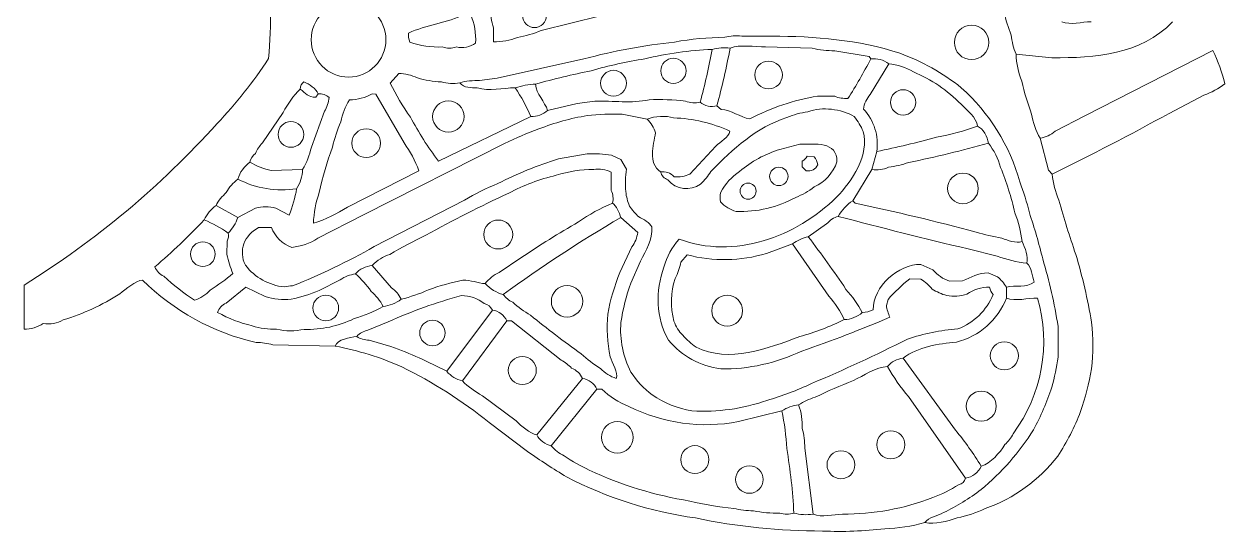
# Model space of a CAD drawing. Header units: inches. Extents: x 36.3 to 71.4, y 17.4 to 61.7.
# Drawn here: x 36.34 to 71.45, y 17.36 to 32.21 of the extents above; entities that cross this region are included whole.
import ezdxf

# ---------------------------------------------------------------- set-up
doc = ezdxf.new("R2010")
doc.units = ezdxf.units.IN
doc.header["$MEASUREMENT"] = 0
doc.layers.add('20_EXACT_CIRCLES', color=7, linetype='CONTINUOUS', lineweight=18)
doc.layers.add('30_SHARED_EDGES', color=7, linetype='CONTINUOUS', lineweight=18)

msp = doc.modelspace()

# ---------------------------------------------------------------- linework, layer by layer
at = {"layer": '20_EXACT_CIRCLES'}
for centre, radius in [((45.824, 31.753), 1.092), ((51.261, 32.458), 0.35), ((64.04, 31.675), 0.504), ((55.322, 30.845), 0.369), ((58.105, 30.724), 0.404), ((53.571, 30.481), 0.378), ((62.038, 29.923), 0.37), ((48.742, 29.509), 0.459), ((44.141, 28.985), 0.376), ((46.341, 28.73), 0.42), ((58.405, 27.757), 0.269), ((63.787, 27.407), 0.447), ((57.506, 27.328), 0.235), ((50.202, 26.06), 0.423), ((41.564, 25.486), 0.36), ((45.158, 23.912), 0.375), ((52.213, 24.108), 0.46), ((56.894, 23.833), 0.45), ((48.277, 23.181), 0.372), ((64.998, 22.515), 0.411), ((50.903, 22.086), 0.41), ((64.322, 21.042), 0.44), ((53.681, 20.13), 0.462), ((61.679, 19.913), 0.411), ((55.95, 19.48), 0.409), ((60.221, 19.328), 0.408), ((57.543, 18.898), 0.403)]:
    msp.add_circle(centre, radius, dxfattribs=at)
at = {"layer": '30_SHARED_EDGES'}
for p, q in [((51.457, 32.026), (53.195, 32.452)), ((50.061, 32.106), (50.065, 31.689)), ((58.192, 31.858), (57.321, 31.858)), ((58.014, 31.542), (59.383, 31.506)), ((60.04, 31.433), (61.048, 31.261)), ((61.048, 31.261), (61.09, 31.191)), ((66.387, 31.227), (65.339, 31.331)), ((67.352, 29.531), (71.097, 31.437)), ((52.702, 31.195), (50.173, 30.633)), ((61.617, 31.051), (61.079, 30.148)), ((47.294, 30.77), (47.045, 30.483)), ((50.173, 30.633), (49.657, 30.56)), ((44.868, 30.073), (44.938, 30.173)), ((46.624, 30.166), (46.518, 30.173)), ((47.446, 28.741), (46.624, 30.166)), ((51.645, 29.681), (52.512, 29.885)), ((52.512, 29.885), (53.028, 29.96)), ((59.536, 30.102), (60.038, 30.099)), ((70.831, 30.129), (69.813, 29.601)), ((43.911, 29.627), (43.305, 28.736)), ((44.736, 28.609), (45.122, 29.662)), ((48.456, 28.206), (51.153, 29.506)), ((54.559, 29.435), (53.828, 29.575)), ((56.596, 29.822), (56.715, 29.716)), ((66.484, 29.077), (67.352, 29.531)), ((66.041, 28.874), (66.287, 27.94)), ((50.388, 28.718), (46.261, 26.637)), ((56.56, 28.644), (55.8, 27.826)), ((59.019, 28.698), (58.438, 28.548)), ((61.125, 27.961), (61.266, 28.487)), ((51.96, 28.273), (52.8, 28.416)), ((53.516, 28.375), (53.789, 28.255)), ((53.789, 28.255), (53.954, 27.973)), ((59.089, 28.204), (59.089, 28.034)), ((59.44, 28.331), (59.229, 28.347)), ((43.566, 27.93), (44.482, 27.961)), ((45.797, 26.863), (47.881, 27.925)), ((53.507, 27.351), (53.506, 27.885)), ((59.089, 28.034), (59.207, 27.925)), ((61.125, 27.961), (60.564, 27.048)), ((66.287, 27.94), (66.392, 27.82)), ((46.576, 25.707), (49.212, 27.06)), ((60.564, 27.048), (60.634, 26.977)), ((41.954, 26.907), (42.586, 26.556)), ((42.586, 26.556), (43.104, 26.83)), ((43.695, 26.827), (44.089, 26.626)), ((46.261, 26.637), (44.923, 25.952)), ((53.787, 26.556), (54.278, 26.12)), ((59.264, 25.994), (59.797, 26.37)), ((43.569, 26.269), (43.193, 26.263)), ((42.27, 25.474), (42.271, 25.867)), ((54.111, 25.696), (53.759, 24.952)), ((58.808, 25.784), (58.042, 25.509)), ((58.808, 25.784), (59.871, 24.253)), ((64.79, 25.425), (63.937, 25.639)), ((50.225, 24.95), (50.866, 25.378)), ((55.721, 25.468), (55.542, 25.253)), ((47.079, 24.504), (46.518, 25.152)), ((54.358, 25.279), (54.075, 24.636)), ((62.558, 25.184), (62.911, 25.03)), ((64.521, 24.938), (64.801, 24.825)), ((36.337, 23.291), (36.336, 24.582)), ((44.962, 24.425), (45.58, 24.735)), ((62.555, 24.753), (62.23, 24.765)), ((63.393, 24.696), (63.776, 24.704)), ((42.242, 24.055), (42.817, 24.52)), ((42.817, 24.52), (43.386, 24.245)), ((65.058, 24.203), (65.058, 24.52)), ((61.598, 24.162), (61.55, 23.986)), ((48.695, 22.062), (50.03, 23.852)), ((50.451, 23.536), (49.152, 21.781)), ((50.451, 23.536), (50.591, 23.536)), ((50.591, 23.536), (52.043, 22.388)), ((46.387, 23.262), (46.987, 23.509)), ((66.567, 22.478), (66.567, 23.375)), ((45.43, 22.799), (43.611, 22.834)), ((46.426, 22.967), (47.064, 22.79)), ((62.038, 22.448), (63.569, 20.34)), ((51.329, 20.201), (52.663, 21.851)), ((51.75, 19.885), (53.085, 21.535)), ((53.085, 21.535), (53.225, 21.535)), ((50.721, 20.61), (49.737, 21.349)), ((63.864, 18.937), (62.195, 21.323)), ((57.228, 20.591), (58.492, 20.903)), ((51.059, 19.72), (49.935, 20.563)), ((59.405, 17.883), (59.163, 19.817))]:
    msp.add_line(p, q, dxfattribs=at)
for points in [[(43.487, 31.201), (43.534, 31.699), (43.55, 32.199), (43.534, 32.699)], [(49.973, 32.666), (49.97, 32.476), (50, 32.286), (50.061, 32.106)], [(49.222, 32.49), (48.71, 32.253), (48.095, 32.185), (47.572, 31.949)], [(49.538, 31.654), (49.557, 31.941), (49.506, 32.228), (49.391, 32.49)], [(64.992, 32.56), (65.042, 32.332), (65.11, 32.108), (65.195, 31.891)], [(50.765, 31.819), (51.003, 31.861), (51.235, 31.93), (51.457, 32.026)], [(69.917, 32.277), (68.975, 31.309), (67.667, 31.218), (66.387, 31.227)], [(66.677, 32.28), (66.937, 32.172), (67.264, 32.28), (67.536, 32.28)], [(47.572, 31.949), (47.568, 31.859), (47.582, 31.768), (47.614, 31.683)], [(47.614, 31.683), (47.92, 31.575), (48.244, 31.527), (48.569, 31.542)], [(48.977, 31.542), (49.172, 31.5), (49.375, 31.54), (49.538, 31.654)], [(50.065, 31.689), (50.304, 31.689), (50.542, 31.733), (50.765, 31.819)], [(55.358, 31.685), (54.462, 31.588), (53.574, 31.424), (52.702, 31.195)], [(56.821, 31.824), (56.33, 31.821), (55.841, 31.774), (55.358, 31.685)], [(57.321, 31.858), (57.154, 31.877), (56.984, 31.866), (56.821, 31.824)], [(56.982, 31.507), (57.265, 31.622), (57.708, 31.542), (58.014, 31.542)], [(61.938, 31.362), (60.737, 31.749), (59.458, 31.858), (58.192, 31.858)], [(65.195, 31.891), (65.218, 31.699), (65.267, 31.511), (65.339, 31.331)], [(48.569, 31.542), (48.701, 31.496), (48.845, 31.496), (48.977, 31.542)], [(56.455, 31.472), (55.791, 31.445), (55.131, 31.352), (54.486, 31.194)], [(56.455, 31.472), (56.358, 30.953), (56.241, 30.437), (56.104, 29.927)], [(56.455, 31.472), (56.627, 31.519), (56.806, 31.531), (56.982, 31.507)], [(56.596, 29.822), (56.743, 30.379), (56.872, 30.941), (56.982, 31.507)], [(59.383, 31.506), (59.598, 31.455), (59.819, 31.43), (60.04, 31.433)], [(63.738, 30.352), (63.195, 30.782), (62.588, 31.123), (61.938, 31.362)], [(65.506, 30.539), (65.409, 30.793), (65.353, 31.06), (65.339, 31.331)], [(71.097, 31.437), (71.246, 31.126), (71.363, 30.801), (71.449, 30.467)], [(41.982, 29.305), (42.539, 29.891), (43.042, 30.526), (43.487, 31.201)], [(54.486, 31.194), (53.958, 31.111), (53.436, 30.995), (52.922, 30.848)], [(60.421, 30.032), (60.662, 30.408), (60.886, 30.794), (61.09, 31.191)], [(61.617, 31.051), (61.469, 31.168), (61.278, 31.219), (61.09, 31.191)], [(61.617, 31.051), (61.872, 31.025), (62.117, 30.944), (62.337, 30.813)], [(47.837, 30.638), (47.667, 30.719), (47.482, 30.764), (47.294, 30.77)], [(48.538, 30.522), (48.3, 30.531), (48.065, 30.57), (47.837, 30.638)], [(49.657, 30.56), (49.48, 30.558), (49.232, 30.556), (49.082, 30.489)], [(52.922, 30.848), (52.374, 30.738), (51.831, 30.606), (51.294, 30.454)], [(62.337, 30.813), (62.861, 30.596), (63.336, 30.274), (63.731, 29.867)], [(44.412, 30.313), (44.211, 30.111), (44.042, 29.88), (43.911, 29.627)], [(44.412, 30.313), (44.413, 30.396), (44.451, 30.473), (44.517, 30.523)], [(44.412, 30.313), (44.576, 30.192), (44.643, 30.063), (44.868, 30.073)], [(44.517, 30.523), (44.669, 30.45), (44.88, 30.329), (44.938, 30.173)], [(47.045, 30.483), (47.209, 30.136), (47.406, 29.804), (47.631, 29.493)], [(49.082, 30.489), (48.9, 30.462), (48.715, 30.474), (48.538, 30.522)], [(49.586, 30.347), (49.413, 30.349), (49.189, 30.344), (49.082, 30.489)], [(50.697, 30.348), (50.342, 30.348), (49.932, 30.234), (49.586, 30.347)], [(50.697, 30.348), (50.89, 30.412), (51.091, 30.447), (51.294, 30.454)], [(50.697, 30.348), (50.874, 30.082), (51.027, 29.8), (51.153, 29.506)], [(51.645, 29.681), (51.564, 29.945), (51.304, 30.177), (51.294, 30.454)], [(65.451, 27.598), (65.154, 28.661), (64.559, 29.616), (63.738, 30.352)], [(65.79, 29.582), (65.679, 29.896), (65.585, 30.215), (65.506, 30.539)], [(71.449, 30.467), (71.26, 30.325), (71.053, 30.211), (70.831, 30.129)], [(45.254, 30.066), (45.168, 30.144), (45.054, 30.182), (44.938, 30.173)], [(45.122, 29.662), (45.197, 29.784), (45.242, 29.922), (45.254, 30.066)], [(45.851, 29.997), (45.73, 29.798), (45.644, 29.58), (45.598, 29.352)], [(46.518, 30.173), (46.315, 30.057), (46.085, 29.996), (45.851, 29.997)], [(53.028, 29.96), (53.557, 29.97), (54.104, 29.889), (54.611, 29.997)], [(54.611, 29.997), (54.966, 30.013), (55.321, 30.001), (55.674, 29.962)], [(55.674, 29.962), (55.81, 29.903), (55.961, 29.891), (56.104, 29.927)], [(56.596, 29.822), (56.425, 29.774), (56.241, 29.814), (56.104, 29.927)], [(57.558, 29.437), (58.177, 29.765), (58.845, 29.99), (59.536, 30.102)], [(60.038, 30.099), (60.161, 30.054), (60.29, 30.031), (60.421, 30.032)], [(61.079, 30.148), (60.969, 30.032), (60.899, 29.884), (60.88, 29.726)], [(63.731, 29.867), (63.913, 29.686), (64.176, 29.487), (64.215, 29.225)], [(51.645, 29.681), (51.505, 29.569), (51.332, 29.508), (51.153, 29.506)], [(52.801, 29.537), (52.319, 29.455), (51.846, 29.325), (51.391, 29.148)], [(53.828, 29.575), (53.485, 29.591), (53.141, 29.578), (52.801, 29.537)], [(54.559, 29.435), (54.771, 29.521), (55.109, 29.537), (55.328, 29.471)], [(56.715, 29.716), (57.01, 29.694), (57.274, 29.497), (57.558, 29.437)], [(59.255, 29.649), (59.044, 29.618), (58.837, 29.56), (58.641, 29.477)], [(60.611, 29.511), (60.216, 29.733), (59.69, 29.801), (59.255, 29.649)], [(60.87, 29.067), (60.804, 29.226), (60.717, 29.375), (60.611, 29.511)], [(60.88, 29.726), (61.192, 29.394), (61.334, 28.938), (61.266, 28.487)], [(66.041, 28.874), (65.921, 29.095), (65.836, 29.334), (65.79, 29.582)], [(69.813, 29.601), (68.687, 28.98), (67.547, 28.386), (66.392, 27.82)], [(36.336, 24.582), (38.433, 25.88), (40.334, 27.47), (41.982, 29.305)], [(45.598, 29.352), (45.494, 29.114), (45.411, 28.867), (45.352, 28.615)], [(47.631, 29.493), (47.87, 29.042), (48.146, 28.612), (48.456, 28.206)], [(51.391, 29.148), (51.049, 29.023), (50.715, 28.879), (50.388, 28.718)], [(54.559, 29.435), (54.665, 29.317), (54.747, 29.18), (54.803, 29.031)], [(55.328, 29.471), (55.895, 29.447), (56.453, 29.316), (56.971, 29.084)], [(58.641, 29.477), (57.739, 29.195), (57.072, 28.563), (56.419, 27.906)], [(64.215, 29.225), (63.825, 29.087), (63.424, 28.98), (63.017, 28.904)], [(64.215, 29.225), (64.378, 29.161), (64.505, 28.905), (64.531, 28.733)], [(54.803, 29.031), (54.732, 28.655), (54.569, 28.169), (54.946, 27.89)], [(56.971, 29.084), (56.938, 28.898), (56.691, 28.776), (56.56, 28.644)], [(60.105, 28.187), (60.115, 28.795), (59.451, 28.698), (59.019, 28.698)], [(60.091, 27.154), (60.539, 27.598), (61.067, 28.414), (60.87, 29.067)], [(63.017, 28.904), (62.438, 28.746), (61.854, 28.607), (61.266, 28.487)], [(66.041, 28.874), (66.203, 28.905), (66.355, 28.975), (66.484, 29.077)], [(43.305, 28.736), (43.22, 28.646), (43.152, 28.543), (43.102, 28.43)], [(44.482, 27.961), (44.599, 28.163), (44.685, 28.381), (44.736, 28.609)], [(45.352, 28.615), (45.193, 28.181), (45.064, 27.737), (44.967, 27.286)], [(47.881, 27.925), (47.774, 28.216), (47.627, 28.49), (47.446, 28.741)], [(58.438, 28.548), (58.005, 28.415), (57.602, 28.197), (57.255, 27.905)], [(62.203, 28.164), (62.985, 28.326), (63.762, 28.516), (64.531, 28.733)], [(64.531, 28.733), (64.695, 28.52), (64.816, 28.278), (64.89, 28.02)], [(42.937, 28.171), (42.769, 28.05), (42.646, 27.877), (42.586, 27.68)], [(43.102, 28.43), (43.018, 28.366), (42.959, 28.275), (42.937, 28.171)], [(42.937, 28.171), (43.133, 28.06), (43.345, 27.979), (43.566, 27.93)], [(50.186, 27.547), (50.756, 27.837), (51.35, 28.08), (51.96, 28.273)], [(52.8, 28.416), (53.039, 28.429), (53.279, 28.415), (53.516, 28.375)], [(59.229, 28.347), (59.197, 28.287), (59.148, 28.238), (59.089, 28.204)], [(59.207, 27.925), (59.347, 27.889), (59.492, 27.965), (59.541, 28.101)], [(59.439, 27.449), (59.752, 27.594), (59.993, 27.861), (60.105, 28.187)], [(59.541, 28.101), (59.529, 28.185), (59.494, 28.265), (59.44, 28.331)], [(61.61, 28.025), (61.811, 28.053), (62.01, 28.099), (62.203, 28.164)], [(44.482, 27.961), (44.474, 27.761), (44.414, 27.567), (44.306, 27.399)], [(51.896, 27.79), (51.412, 27.675), (50.945, 27.5), (50.506, 27.268)], [(52.991, 27.961), (52.62, 27.96), (52.25, 27.902), (51.896, 27.79)], [(53.506, 27.885), (53.345, 27.957), (53.166, 27.983), (52.991, 27.961)], [(53.954, 27.973), (53.918, 27.755), (53.91, 27.533), (53.929, 27.313)], [(55.341, 27.75), (55.241, 27.861), (55.093, 27.914), (54.946, 27.89)], [(55.161, 27.657), (55.057, 27.697), (54.978, 27.783), (54.946, 27.89)], [(55.8, 27.826), (55.658, 27.755), (55.498, 27.729), (55.341, 27.75)], [(56.419, 27.906), (56.335, 27.769), (56.233, 27.644), (56.117, 27.534)], [(57.255, 27.905), (57.029, 27.749), (56.841, 27.542), (56.708, 27.301)], [(61.125, 27.961), (61.29, 27.932), (61.459, 27.954), (61.61, 28.025)], [(64.89, 28.02), (65.061, 27.588), (65.202, 27.144), (65.309, 26.691)], [(66.594, 27.066), (66.49, 27.306), (66.423, 27.56), (66.392, 27.82)], [(42.247, 27.288), (42.334, 27.439), (42.449, 27.571), (42.586, 27.68)], [(42.586, 27.68), (43.115, 27.405), (43.717, 27.306), (44.306, 27.399)], [(44.089, 26.626), (44.189, 26.875), (44.262, 27.134), (44.306, 27.399)], [(49.212, 27.06), (49.524, 27.247), (49.849, 27.41), (50.186, 27.547)], [(56.117, 27.534), (55.815, 27.317), (55.398, 27.371), (55.161, 27.657)], [(58.899, 27.146), (59.093, 27.221), (59.274, 27.323), (59.439, 27.449)], [(65.729, 26.696), (65.656, 27.003), (65.564, 27.304), (65.451, 27.598)], [(41.954, 26.907), (42.003, 27.044), (42.143, 27.181), (42.247, 27.288)], [(44.967, 27.286), (44.865, 26.997), (44.808, 26.694), (44.798, 26.388)], [(50.506, 27.268), (49.683, 26.885), (48.874, 26.475), (48.08, 26.037)], [(53.541, 26.977), (53.572, 27.102), (53.56, 27.234), (53.507, 27.351)], [(53.929, 27.313), (53.945, 27.168), (53.983, 27.026), (54.041, 26.892)], [(55.492, 25.924), (57.087, 25.327), (58.914, 25.979), (60.091, 27.154)], [(56.708, 27.301), (56.681, 27.207), (56.679, 27.108), (56.701, 27.013)], [(57.155, 26.736), (57.763, 26.709), (58.367, 26.851), (58.899, 27.146)], [(60.564, 27.048), (60.39, 26.93), (60.246, 26.774), (60.142, 26.591)], [(67.087, 25.479), (66.906, 26.002), (66.741, 26.532), (66.594, 27.066)], [(41.603, 26.486), (41.684, 26.653), (41.804, 26.797), (41.954, 26.907)], [(43.104, 26.83), (43.297, 26.884), (43.502, 26.882), (43.695, 26.827)], [(44.798, 26.388), (45.15, 26.503), (45.486, 26.663), (45.797, 26.863)], [(52.546, 26.426), (52.857, 26.644), (53.191, 26.829), (53.541, 26.977)], [(53.787, 26.556), (53.745, 26.691), (53.653, 26.911), (53.541, 26.977)], [(54.041, 26.892), (54.118, 26.775), (54.21, 26.668), (54.314, 26.575)], [(56.701, 27.013), (56.824, 26.88), (56.981, 26.784), (57.155, 26.736)], [(60.634, 26.977), (61.821, 26.725), (63.002, 26.443), (64.175, 26.132)], [(65.309, 26.691), (65.41, 26.421), (65.479, 26.14), (65.515, 25.854)], [(66.12, 25.345), (66.009, 25.801), (65.878, 26.251), (65.729, 26.696)], [(41.603, 26.486), (41.146, 26.005), (40.665, 25.547), (40.163, 25.114)], [(41.603, 26.486), (41.852, 26.387), (42.088, 26.257), (42.305, 26.1)], [(42.586, 26.556), (42.528, 26.385), (42.432, 26.229), (42.305, 26.1)], [(53.787, 26.556), (52.602, 25.866), (51.454, 25.116), (50.346, 24.309)], [(50.866, 25.378), (51.412, 25.748), (51.973, 26.098), (52.546, 26.426)], [(54.314, 26.575), (54.438, 26.505), (54.632, 26.407), (54.694, 26.281)], [(59.797, 26.37), (59.894, 26.463), (60.012, 26.57), (60.142, 26.591)], [(63.937, 25.639), (62.668, 25.94), (61.403, 26.257), (60.142, 26.591)], [(42.271, 25.867), (42.317, 25.935), (42.33, 26.021), (42.305, 26.1)], [(43.193, 26.263), (42.783, 26.047), (42.588, 25.583), (42.812, 25.159)], [(44.162, 25.683), (43.887, 25.781), (43.67, 25.996), (43.569, 26.269)], [(48.08, 26.037), (47.723, 25.868), (47.374, 25.682), (47.035, 25.479)], [(54.278, 26.12), (54.258, 25.967), (54.2, 25.822), (54.111, 25.696)], [(54.694, 26.281), (54.713, 25.911), (54.524, 25.601), (54.358, 25.279)], [(59.264, 25.994), (59.098, 25.961), (58.941, 25.889), (58.808, 25.784)], [(60.368, 24.457), (60.016, 24.981), (59.648, 25.493), (59.264, 25.994)], [(64.175, 26.132), (64.42, 26.054), (64.671, 25.994), (64.925, 25.953)], [(44.923, 25.952), (44.696, 25.801), (44.434, 25.708), (44.162, 25.683)], [(44.186, 24.557), (45.008, 24.886), (45.806, 25.27), (46.576, 25.707)], [(55.044, 25.107), (55.128, 25.411), (55.281, 25.691), (55.492, 25.924)], [(64.925, 25.953), (65.108, 25.887), (65.326, 25.798), (65.515, 25.854)], [(65.655, 25.222), (65.712, 25.417), (65.602, 25.673), (65.515, 25.854)], [(42.445, 24.919), (42.366, 25.097), (42.307, 25.283), (42.27, 25.474)], [(47.035, 25.479), (46.836, 25.419), (46.657, 25.306), (46.518, 25.152)], [(58.042, 25.509), (57.288, 25.277), (56.483, 25.263), (55.721, 25.468)], [(65.655, 25.222), (65.36, 25.255), (65.07, 25.323), (64.79, 25.425)], [(66.567, 23.375), (66.465, 24.042), (66.316, 24.7), (66.12, 25.345)], [(67.548, 23.494), (67.436, 24.164), (67.282, 24.827), (67.087, 25.479)], [(40.163, 25.114), (40.211, 24.992), (40.303, 24.894), (40.422, 24.839)], [(42.812, 25.159), (43.089, 24.803), (43.498, 24.576), (43.946, 24.527)], [(46.027, 24.906), (46.15, 25.052), (46.328, 25.141), (46.518, 25.152)], [(49.819, 24.625), (49.928, 24.763), (50.066, 24.874), (50.225, 24.95)], [(53.759, 24.952), (53.598, 24.559), (53.479, 24.151), (53.403, 23.733)], [(55.18, 22.969), (54.804, 23.624), (54.791, 24.401), (55.044, 25.107)], [(55.542, 25.253), (55.508, 25.086), (55.451, 24.926), (55.374, 24.775)], [(61.161, 23.86), (61.161, 24.531), (61.898, 25.202), (62.558, 25.184)], [(62.911, 25.03), (63.036, 24.875), (63.203, 24.759), (63.393, 24.696)], [(63.776, 24.704), (64.047, 24.797), (64.22, 24.945), (64.521, 24.938)], [(65.655, 25.222), (65.798, 25.101), (65.807, 24.846), (65.866, 24.671)], [(39.801, 24.73), (39.588, 24.715), (39.314, 24.457), (39.139, 24.325)], [(43.121, 22.907), (41.864, 23.187), (40.712, 23.82), (39.801, 24.73)], [(40.422, 24.839), (40.703, 24.582), (41.004, 24.347), (41.322, 24.136)], [(41.78, 24.431), (42.011, 24.58), (42.233, 24.743), (42.445, 24.919)], [(45.58, 24.735), (45.711, 24.83), (45.865, 24.889), (46.027, 24.906)], [(46.482, 24.398), (46.353, 24.587), (46.2, 24.757), (46.027, 24.906)], [(49.166, 24.728), (48.824, 24.655), (48.487, 24.559), (48.157, 24.442)], [(49.819, 24.625), (49.595, 24.634), (49.397, 24.732), (49.166, 24.728)], [(49.819, 24.625), (49.958, 24.468), (50.142, 24.358), (50.346, 24.309)], [(54.075, 24.636), (53.94, 24.265), (53.844, 23.88), (53.789, 23.489)], [(55.374, 24.775), (55.239, 24.372), (55.227, 23.939), (55.338, 23.529)], [(62.23, 24.765), (62.004, 24.581), (61.792, 24.38), (61.598, 24.162)], [(62.886, 24.466), (62.793, 24.579), (62.681, 24.676), (62.555, 24.753)], [(64.801, 24.825), (64.902, 24.737), (64.989, 24.634), (65.058, 24.52)], [(65.866, 24.671), (65.65, 24.483), (65.317, 24.596), (65.058, 24.52)], [(39.139, 24.325), (38.623, 23.999), (38.066, 23.743), (37.483, 23.564)], [(41.322, 24.136), (41.495, 24.197), (41.652, 24.298), (41.78, 24.431)], [(43.386, 24.245), (43.633, 24.172), (43.893, 24.147), (44.15, 24.17)], [(43.946, 24.527), (44.023, 24.554), (44.105, 24.563), (44.186, 24.557)], [(44.15, 24.17), (44.43, 24.223), (44.702, 24.309), (44.962, 24.425)], [(46.834, 23.958), (46.748, 24.127), (46.629, 24.277), (46.482, 24.398)], [(46.987, 23.509), (47.678, 23.82), (48.394, 24.076), (49.126, 24.273)], [(47.361, 24.168), (47.299, 24.303), (47.201, 24.419), (47.079, 24.504)], [(48.157, 24.442), (47.901, 24.326), (47.635, 24.234), (47.361, 24.168)], [(49.126, 24.273), (49.369, 24.277), (49.606, 24.194), (49.794, 24.04)], [(50.624, 24.08), (50.512, 24.13), (50.416, 24.209), (50.346, 24.309)], [(59.871, 24.253), (60.054, 24.05), (60.205, 23.82), (60.318, 23.571)], [(60.845, 23.782), (60.71, 24.023), (60.55, 24.25), (60.368, 24.457)], [(63.314, 24.276), (63.163, 24.317), (63.018, 24.381), (62.886, 24.466)], [(63.904, 24.314), (63.713, 24.257), (63.511, 24.244), (63.314, 24.276)], [(63.635, 23.299), (64.107, 23.474), (64.482, 23.841), (64.668, 24.309)], [(64.567, 24.517), (64.329, 24.527), (64.095, 24.455), (63.904, 24.314)], [(64.668, 24.309), (64.614, 24.367), (64.579, 24.439), (64.567, 24.517)], [(41.996, 23.782), (42.034, 23.905), (42.124, 24.005), (42.242, 24.055)], [(46.834, 23.958), (46.568, 23.801), (46.282, 23.681), (45.984, 23.6)], [(47.361, 24.168), (47.209, 24.05), (47.026, 23.977), (46.834, 23.958)], [(49.794, 24.04), (49.897, 24.016), (49.983, 23.947), (50.03, 23.852)], [(51.143, 23.7), (50.959, 23.812), (50.786, 23.939), (50.624, 24.08)], [(61.55, 23.986), (61.567, 23.868), (61.601, 23.752), (61.652, 23.644)], [(65.058, 24.203), (64.808, 23.562), (64.264, 23.081), (63.597, 22.912)], [(65.058, 24.203), (65.328, 24.094), (65.685, 24.205), (65.971, 24.203)], [(65.971, 24.203), (66.363, 22.841), (66.098, 21.375), (65.255, 20.237)], [(37.483, 23.564), (37.307, 23.457), (37.099, 23.421), (36.897, 23.461)], [(43.01, 23.392), (42.655, 23.473), (42.313, 23.604), (41.996, 23.782)], [(45.984, 23.6), (45.531, 23.379), (45.03, 23.272), (44.527, 23.288)], [(50.451, 23.536), (50.372, 23.706), (50.214, 23.824), (50.03, 23.852)], [(52.627, 22.569), (52.122, 22.932), (51.627, 23.309), (51.143, 23.7)], [(53.403, 23.733), (53.366, 23.316), (53.39, 22.897), (53.474, 22.487)], [(55.338, 23.529), (55.391, 23.372), (55.48, 23.23), (55.597, 23.113)], [(59.014, 23.075), (59.463, 23.2), (59.9, 23.366), (60.318, 23.571)], [(61.652, 23.644), (60.806, 23.282), (59.947, 22.951), (59.077, 22.651)], [(60.845, 23.782), (60.699, 23.653), (60.513, 23.578), (60.318, 23.571)], [(60.845, 23.782), (60.954, 23.784), (61.062, 23.81), (61.161, 23.86)], [(36.897, 23.461), (36.731, 23.351), (36.536, 23.292), (36.337, 23.291)], [(43.722, 23.29), (43.481, 23.281), (43.24, 23.316), (43.01, 23.392)], [(44.527, 23.288), (44.261, 23.231), (43.987, 23.232), (43.722, 23.29)], [(46.062, 23.08), (46.148, 23.174), (46.262, 23.238), (46.387, 23.262)], [(53.789, 23.489), (53.746, 22.988), (53.846, 22.486), (54.078, 22.04)], [(62.163, 23.001), (62.639, 23.163), (63.134, 23.264), (63.635, 23.299)], [(67.548, 22.136), (67.603, 22.587), (67.603, 23.043), (67.548, 23.494)], [(43.611, 22.834), (43.451, 22.88), (43.287, 22.904), (43.121, 22.907)], [(46.062, 23.08), (45.867, 23.05), (45.508, 23.002), (45.43, 22.799)], [(46.062, 23.08), (46.161, 23.002), (46.299, 22.987), (46.426, 22.967)], [(56.706, 22.135), (56.109, 22.206), (55.563, 22.505), (55.18, 22.969)], [(55.597, 23.113), (55.71, 22.982), (55.841, 22.867), (55.986, 22.771)], [(55.986, 22.771), (56.943, 22.285), (58.078, 22.73), (59.014, 23.075)], [(59.359, 21.703), (60.308, 22.105), (61.243, 22.538), (62.163, 23.001)], [(63.597, 22.912), (63.064, 22.871), (62.478, 22.774), (62.038, 22.448)], [(47.38, 22.193), (46.756, 22.47), (46.101, 22.674), (45.43, 22.799)], [(47.064, 22.79), (47.622, 22.58), (48.167, 22.337), (48.695, 22.062)], [(53.19, 22.147), (52.99, 22.271), (52.802, 22.412), (52.627, 22.569)], [(53.474, 22.487), (53.537, 22.314), (53.706, 22.013), (53.653, 21.851)], [(59.077, 22.651), (58.348, 22.308), (57.508, 22.112), (56.706, 22.135)], [(66.385, 21.593), (66.467, 21.883), (66.528, 22.179), (66.567, 22.478)], [(49.935, 20.563), (49.147, 21.199), (48.289, 21.746), (47.38, 22.193)], [(52.043, 22.388), (52.154, 22.325), (52.255, 22.246), (52.344, 22.154)], [(52.344, 22.154), (52.486, 22.098), (52.6, 21.989), (52.663, 21.851)], [(53.653, 21.851), (53.477, 21.912), (53.319, 22.013), (53.19, 22.147)], [(60.584, 21.79), (60.876, 21.936), (61.254, 22.189), (61.582, 22.202)], [(62.038, 22.448), (61.861, 22.426), (61.698, 22.338), (61.582, 22.202)], [(62.195, 21.323), (61.963, 21.596), (61.758, 21.89), (61.582, 22.202)], [(67.226, 20.884), (67.369, 21.291), (67.476, 21.71), (67.548, 22.136)], [(48.695, 22.062), (48.812, 21.919), (48.972, 21.82), (49.152, 21.781)], [(49.737, 21.349), (49.523, 21.466), (49.326, 21.611), (49.152, 21.781)], [(52.663, 21.851), (52.849, 21.826), (53.009, 21.707), (53.085, 21.535)], [(54.078, 22.04), (54.245, 21.782), (54.457, 21.557), (54.705, 21.376)], [(59.465, 21.301), (59.831, 21.481), (60.204, 21.644), (60.584, 21.79)], [(53.225, 21.535), (53.458, 21.322), (53.727, 21.153), (54.019, 21.034)], [(58.055, 21.21), (58.502, 21.34), (58.938, 21.505), (59.359, 21.703)], [(65.855, 20.353), (66.064, 20.752), (66.241, 21.166), (66.385, 21.593)], [(54.705, 21.376), (55.051, 21.133), (55.448, 20.972), (55.865, 20.906)], [(55.865, 20.906), (56.608, 20.86), (57.352, 20.963), (58.055, 21.21)], [(58.984, 21.078), (58.808, 21.061), (58.639, 21.001), (58.492, 20.903)], [(58.984, 21.078), (59.131, 21.179), (59.294, 21.254), (59.465, 21.301)], [(59.091, 20.394), (59.087, 20.619), (59.071, 20.87), (58.984, 21.078)], [(54.019, 21.034), (55.011, 20.538), (56.139, 20.382), (57.228, 20.591)], [(58.634, 19.801), (58.619, 20.171), (58.571, 20.54), (58.492, 20.903)], [(66.558, 19.583), (66.827, 19.991), (67.051, 20.428), (67.226, 20.884)], [(51.329, 20.201), (51.127, 20.233), (50.875, 20.47), (50.721, 20.61)], [(59.163, 19.817), (59.164, 20.011), (59.14, 20.206), (59.091, 20.394)], [(51.329, 20.201), (51.381, 20.057), (51.601, 19.909), (51.75, 19.885)], [(63.569, 20.34), (63.845, 20.008), (64.096, 19.657), (64.321, 19.288)], [(64.318, 18.603), (64.918, 19.103), (65.437, 19.693), (65.855, 20.353)], [(65.255, 20.237), (65.198, 20.114), (65.114, 20.006), (65.009, 19.921)], [(52.197, 18.976), (51.808, 19.208), (51.428, 19.456), (51.059, 19.72)], [(52.129, 19.589), (51.982, 19.657), (51.852, 19.759), (51.75, 19.885)], [(58.843, 17.918), (58.812, 18.549), (58.742, 19.178), (58.634, 19.801)], [(65.009, 19.921), (64.868, 19.674), (64.597, 19.373), (64.321, 19.288)], [(52.863, 19.172), (52.608, 19.291), (52.362, 19.431), (52.129, 19.589)], [(64.439, 18.048), (65.279, 18.343), (66.016, 18.877), (66.558, 19.583)], [(55.967, 17.774), (54.651, 17.958), (53.376, 18.364), (52.197, 18.976)], [(55.807, 18.267), (54.789, 18.432), (53.798, 18.736), (52.863, 19.172)], [(63.864, 18.937), (64.067, 18.967), (64.24, 19.1), (64.321, 19.288)], [(62.909, 18.369), (63.171, 18.471), (63.422, 18.597), (63.661, 18.745)], [(63.661, 18.745), (63.76, 18.764), (63.84, 18.838), (63.864, 18.937)], [(57.084, 18.055), (56.654, 18.094), (56.227, 18.165), (55.807, 18.267)], [(60.265, 17.883), (61.169, 17.882), (62.065, 18.047), (62.909, 18.369)], [(63.222, 17.929), (63.61, 18.115), (63.977, 18.341), (64.318, 18.603)], [(57.662, 17.987), (57.467, 17.981), (57.272, 18.003), (57.084, 18.055)], [(58.435, 17.917), (58.175, 17.908), (57.916, 17.931), (57.662, 17.987)], [(58.843, 17.918), (58.712, 17.869), (58.567, 17.869), (58.435, 17.917)], [(59.405, 17.883), (59.217, 17.858), (59.026, 17.87), (58.843, 17.918)], [(62.67, 17.637), (62.794, 17.804), (63.039, 17.839), (63.222, 17.929)], [(63.616, 17.774), (63.901, 17.83), (64.177, 17.922), (64.439, 18.048)], [(59.686, 17.392), (58.436, 17.391), (57.19, 17.519), (55.967, 17.774)], [(59.405, 17.883), (59.671, 17.775), (59.992, 17.882), (60.265, 17.883)], [(62.67, 17.637), (62.289, 17.527), (61.895, 17.468), (61.499, 17.461)], [(62.67, 17.637), (62.974, 17.592), (63.322, 17.666), (63.616, 17.774)], [(61.499, 17.461), (60.897, 17.388), (60.291, 17.365), (59.686, 17.392)]]:
    msp.add_open_spline(points, degree=3, dxfattribs=at)

doc.saveas('drawing.dxf')
